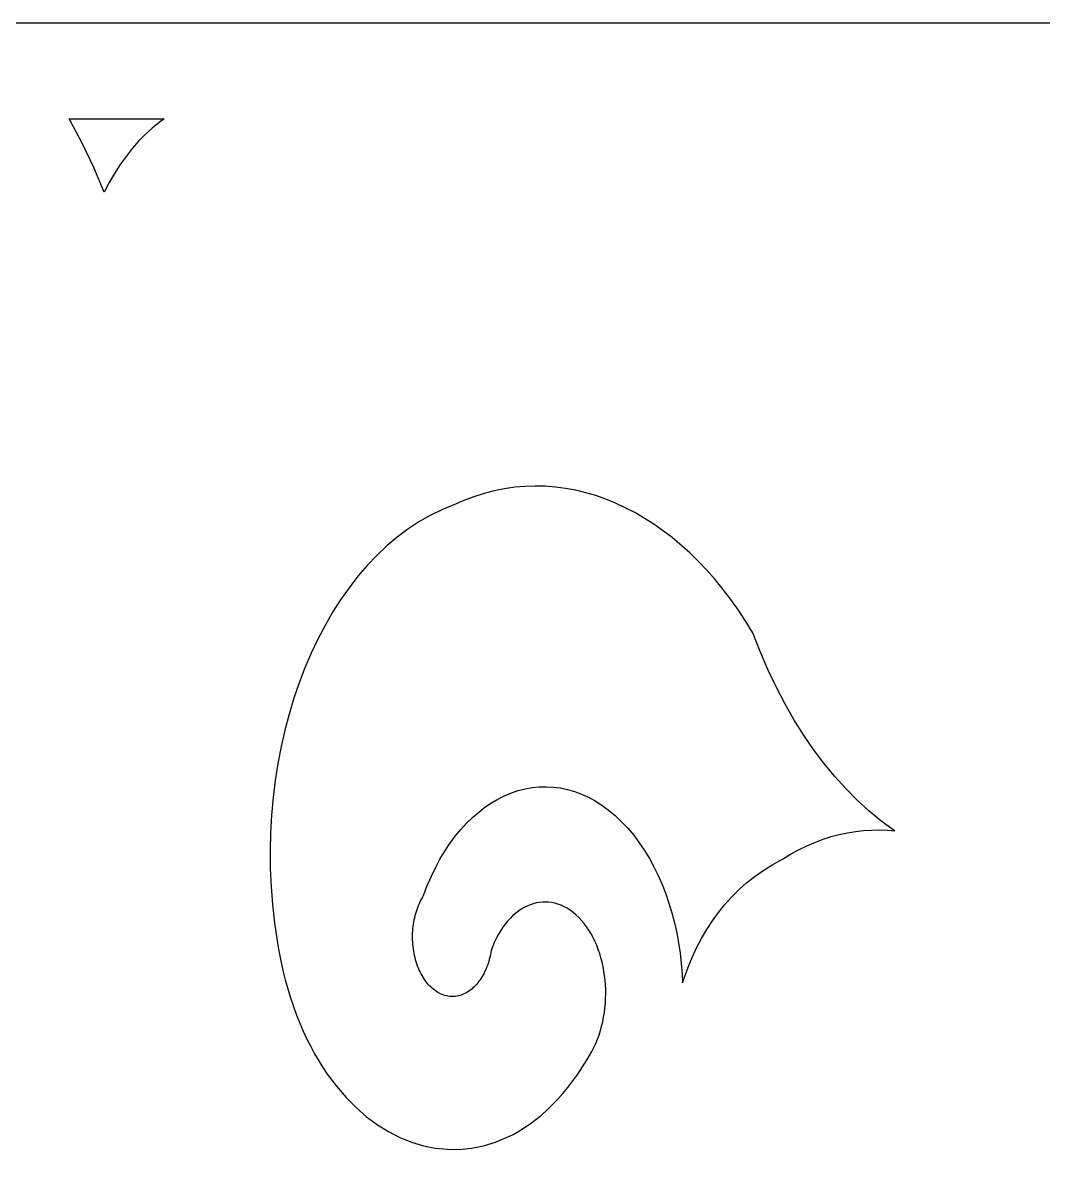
# Model space of a CAD drawing. Header units: centimetres. Extents: x 19.85 to 27, y 2.62 to 9.
# Drawn here: x 21.679 to 22.521, y 8.047 to 9.001 of the extents above; entities that cross this region are included whole.
import ezdxf

# ---------------------------------------------------------------- set-up
doc = ezdxf.new("R2010")
doc.units = ezdxf.units.CM
doc.header["$MEASUREMENT"] = 0
doc.layers.add('layer 1', color=7, linetype='Continuous')

msp = doc.modelspace()

# ---------------------------------------------------------------- linework, layer by layer
at = {"layer": 'layer 1', "color": 250, "lineweight": 30}
for points, knots in [([(26.99842, 2.62034), (26.99842, 2.62034), (19.84833, 2.62034), (19.84833, 2.62034), (19.84833, 2.62034), (19.84833, 2.62034), (19.84833, 9.00077), (19.84833, 9.00077), (19.84833, 9.00077), (19.84833, 9.00077), (26.99978, 9.00077), (26.99978, 9.00077), (26.99978, 9.00077), (26.99978, 9.00077), (26.99978, 2.62034), (26.99978, 2.62034), (26.99978, 2.62034), (26.99978, 2.62034), (26.99842, 2.62034), (26.99842, 2.62034)], [0, 0, 0, 0, 0.166667, 0.166667, 0.166667, 0.166667, 0.333333, 0.333333, 0.333333, 0.333333, 0.5, 0.5, 0.5, 0.5, 0.666667, 0.666667, 0.666667, 0.666667, 1, 1, 1, 1]), ([(21.79565, 8.92175), (21.79565, 8.92175), (21.71694, 8.92175), (21.71694, 8.92175), (21.71694, 8.92175), (21.71694, 8.92175), (21.71806, 8.91987), (21.71806, 8.91987), (21.71806, 8.91987), (21.71806, 8.91987), (21.72805, 8.90112), (21.72805, 8.90112), (21.72805, 8.90112), (21.72805, 8.90112), (21.73735, 8.88151), (21.73735, 8.88151), (21.73735, 8.88151), (21.73735, 8.88151), (21.7459, 8.86111), (21.7459, 8.86111), (21.7459, 8.86111), (21.7459, 8.86111), (21.75008, 8.86907), (21.75008, 8.86907), (21.75008, 8.86907), (21.75008, 8.86907), (21.7545, 8.87666), (21.7545, 8.87666), (21.7545, 8.87666), (21.7545, 8.87666), (21.75917, 8.88388), (21.75917, 8.88388), (21.75917, 8.88388), (21.75917, 8.88388), (21.76405, 8.89071), (21.76405, 8.89071), (21.76405, 8.89071), (21.76405, 8.89071), (21.76915, 8.89714), (21.76915, 8.89714), (21.76915, 8.89714), (21.76915, 8.89714), (21.77445, 8.90317), (21.77445, 8.90317), (21.77445, 8.90317), (21.77445, 8.90317), (21.77994, 8.90878), (21.77994, 8.90878), (21.77994, 8.90878), (21.77994, 8.90878), (21.78561, 8.91397), (21.78561, 8.91397), (21.78561, 8.91397), (21.78561, 8.91397), (21.79144, 8.91873), (21.79144, 8.91873), (21.79144, 8.91873), (21.79144, 8.91873), (21.79565, 8.92175), (21.79565, 8.92175)], [0, 0, 0, 0, 0.0625, 0.0625, 0.0625, 0.0625, 0.125, 0.125, 0.125, 0.125, 0.1875, 0.1875, 0.1875, 0.1875, 0.25, 0.25, 0.25, 0.25, 0.3125, 0.3125, 0.3125, 0.3125, 0.375, 0.375, 0.375, 0.375, 0.4375, 0.4375, 0.4375, 0.4375, 0.5, 0.5, 0.5, 0.5, 0.5625, 0.5625, 0.5625, 0.5625, 0.625, 0.625, 0.625, 0.625, 0.6875, 0.6875, 0.6875, 0.6875, 0.75, 0.75, 0.75, 0.75, 0.8125, 0.8125, 0.8125, 0.8125, 0.875, 0.875, 0.875, 0.875, 1, 1, 1, 1]), ([(22.22355, 8.2082), (22.22355, 8.2082), (22.22322, 8.21539), (22.22322, 8.21539), (22.22322, 8.21539), (22.22322, 8.21539), (22.22254, 8.22402), (22.22254, 8.22402), (22.22254, 8.22402), (22.22254, 8.22402), (22.22156, 8.23259), (22.22156, 8.23259), (22.22156, 8.23259), (22.22156, 8.23259), (22.22029, 8.24108), (22.22029, 8.24108), (22.22029, 8.24108), (22.22029, 8.24108), (22.21874, 8.24946), (22.21874, 8.24946), (22.21874, 8.24946), (22.21874, 8.24946), (22.2169, 8.25773), (22.2169, 8.25773), (22.2169, 8.25773), (22.2169, 8.25773), (22.21479, 8.26586), (22.21479, 8.26586), (22.21479, 8.26586), (22.21479, 8.26586), (22.21239, 8.27384), (22.21239, 8.27384), (22.21239, 8.27384), (22.21239, 8.27384), (22.20971, 8.28165), (22.20971, 8.28165), (22.20971, 8.28165), (22.20971, 8.28165), (22.20675, 8.28927), (22.20675, 8.28927), (22.20675, 8.28927), (22.20675, 8.28927), (22.20351, 8.29668), (22.20351, 8.29668), (22.20351, 8.29668), (22.20351, 8.29668), (22.2, 8.30387), (22.2, 8.30387), (22.2, 8.30387), (22.2, 8.30387), (22.19623, 8.3108), (22.19623, 8.3108), (22.19623, 8.3108), (22.19623, 8.3108), (22.19217, 8.31748), (22.19217, 8.31748), (22.19217, 8.31748), (22.19217, 8.31748), (22.18785, 8.32389), (22.18785, 8.32389), (22.18785, 8.32389), (22.18785, 8.32389), (22.18326, 8.32999), (22.18326, 8.32999), (22.18326, 8.32999), (22.18326, 8.32999), (22.17841, 8.33577), (22.17841, 8.33577), (22.17841, 8.33577), (22.17841, 8.33577), (22.17329, 8.34121), (22.17329, 8.34121), (22.17329, 8.34121), (22.17329, 8.34121), (22.16798, 8.34624), (22.16798, 8.34624), (22.16798, 8.34624), (22.16798, 8.34624), (22.16257, 8.35077), (22.16257, 8.35077), (22.16257, 8.35077), (22.16257, 8.35077), (22.15706, 8.35482), (22.15706, 8.35482), (22.15706, 8.35482), (22.15706, 8.35482), (22.15147, 8.35839), (22.15147, 8.35839), (22.15147, 8.35839), (22.15147, 8.35839), (22.14581, 8.36147), (22.14581, 8.36147), (22.14581, 8.36147), (22.14581, 8.36147), (22.14009, 8.36408), (22.14009, 8.36408), (22.14009, 8.36408), (22.14009, 8.36408), (22.13432, 8.36621), (22.13432, 8.36621), (22.13432, 8.36621), (22.13432, 8.36621), (22.12852, 8.36788), (22.12852, 8.36788), (22.12852, 8.36788), (22.12852, 8.36788), (22.12269, 8.36908), (22.12269, 8.36908), (22.12269, 8.36908), (22.12269, 8.36908), (22.11686, 8.36984), (22.11686, 8.36984), (22.11686, 8.36984), (22.11686, 8.36984), (22.11102, 8.37014), (22.11102, 8.37014), (22.11102, 8.37014), (22.11102, 8.37014), (22.10519, 8.36999), (22.10519, 8.36999), (22.10519, 8.36999), (22.10519, 8.36999), (22.09939, 8.36939), (22.09939, 8.36939), (22.09939, 8.36939), (22.09939, 8.36939), (22.09362, 8.36836), (22.09362, 8.36836), (22.09362, 8.36836), (22.09362, 8.36836), (22.0879, 8.36689), (22.0879, 8.36689), (22.0879, 8.36689), (22.0879, 8.36689), (22.08225, 8.365), (22.08225, 8.365), (22.08225, 8.365), (22.08225, 8.365), (22.07666, 8.36267), (22.07666, 8.36267), (22.07666, 8.36267), (22.07666, 8.36267), (22.07115, 8.35992), (22.07115, 8.35992), (22.07115, 8.35992), (22.07115, 8.35992), (22.06575, 8.35675), (22.06575, 8.35675), (22.06575, 8.35675), (22.06575, 8.35675), (22.06044, 8.35318), (22.06044, 8.35318), (22.06044, 8.35318), (22.06044, 8.35318), (22.05526, 8.34919), (22.05526, 8.34919), (22.05526, 8.34919), (22.05526, 8.34919), (22.05021, 8.3448), (22.05021, 8.3448), (22.05021, 8.3448), (22.05021, 8.3448), (22.04529, 8.34001), (22.04529, 8.34001), (22.04529, 8.34001), (22.04529, 8.34001), (22.04054, 8.33483), (22.04054, 8.33483), (22.04054, 8.33483), (22.04054, 8.33483), (22.03594, 8.32926), (22.03594, 8.32926), (22.03594, 8.32926), (22.03594, 8.32926), (22.03153, 8.32329), (22.03153, 8.32329), (22.03153, 8.32329), (22.03153, 8.32329), (22.02731, 8.31695), (22.02731, 8.31695), (22.02731, 8.31695), (22.02731, 8.31695), (22.02329, 8.31023), (22.02329, 8.31023), (22.02329, 8.31023), (22.02329, 8.31023), (22.01948, 8.30314), (22.01948, 8.30314), (22.01948, 8.30314), (22.01948, 8.30314), (22.01589, 8.29568), (22.01589, 8.29568), (22.01589, 8.29568), (22.01589, 8.29568), (22.01255, 8.28786), (22.01255, 8.28786), (22.01255, 8.28786), (22.01255, 8.28786), (22.00946, 8.27967), (22.00946, 8.27967), (22.00946, 8.27967), (22.00946, 8.27967), (22.00859, 8.27823), (22.00859, 8.27823), (22.00859, 8.27823), (22.00859, 8.27823), (22.00778, 8.27675), (22.00778, 8.27675), (22.00778, 8.27675), (22.00778, 8.27675), (22.00701, 8.27523), (22.00701, 8.27523), (22.00701, 8.27523), (22.00701, 8.27523), (22.00627, 8.27368), (22.00627, 8.27368), (22.00627, 8.27368), (22.00627, 8.27368), (22.00558, 8.27209), (22.00558, 8.27209), (22.00558, 8.27209), (22.00558, 8.27209), (22.00494, 8.27047), (22.00494, 8.27047), (22.00494, 8.27047), (22.00494, 8.27047), (22.00434, 8.26881), (22.00434, 8.26881), (22.00434, 8.26881), (22.00434, 8.26881), (22.00378, 8.26713), (22.00378, 8.26713), (22.00378, 8.26713), (22.00378, 8.26713), (22.00328, 8.26543), (22.00328, 8.26543), (22.00328, 8.26543), (22.00328, 8.26543), (22.00281, 8.2637), (22.00281, 8.2637), (22.00281, 8.2637), (22.00281, 8.2637), (22.00239, 8.26195), (22.00239, 8.26195), (22.00239, 8.26195), (22.00239, 8.26195), (22.00202, 8.26018), (22.00202, 8.26018), (22.00202, 8.26018), (22.00202, 8.26018), (22.00169, 8.25839), (22.00169, 8.25839), (22.00169, 8.25839), (22.00169, 8.25839), (22.0014, 8.25658), (22.0014, 8.25658), (22.0014, 8.25658), (22.0014, 8.25658), (22.00116, 8.25476), (22.00116, 8.25476), (22.00116, 8.25476), (22.00116, 8.25476), (22.00097, 8.25294), (22.00097, 8.25294), (22.00097, 8.25294), (22.00097, 8.25294), (22.00082, 8.25109), (22.00082, 8.25109), (22.00082, 8.25109), (22.00082, 8.25109), (22.00071, 8.24924), (22.00071, 8.24924), (22.00071, 8.24924), (22.00071, 8.24924), (22.00066, 8.2474), (22.00066, 8.2474), (22.00066, 8.2474), (22.00066, 8.2474), (22.00064, 8.24554), (22.00064, 8.24554), (22.00064, 8.24554), (22.00064, 8.24554), (22.00068, 8.24368), (22.00068, 8.24368), (22.00068, 8.24368), (22.00068, 8.24368), (22.00077, 8.24182), (22.00077, 8.24182), (22.00077, 8.24182), (22.00077, 8.24182), (22.0009, 8.23997), (22.0009, 8.23997), (22.0009, 8.23997), (22.0009, 8.23997), (22.00108, 8.23812), (22.00108, 8.23812), (22.00108, 8.23812), (22.00108, 8.23812), (22.0013, 8.23628), (22.0013, 8.23628), (22.0013, 8.23628), (22.0013, 8.23628), (22.00158, 8.23444), (22.00158, 8.23444), (22.00158, 8.23444), (22.00158, 8.23444), (22.0019, 8.23262), (22.0019, 8.23262), (22.0019, 8.23262), (22.0019, 8.23262), (22.00227, 8.23081), (22.00227, 8.23081), (22.00227, 8.23081), (22.00227, 8.23081), (22.00269, 8.22901), (22.00269, 8.22901), (22.00269, 8.22901), (22.00269, 8.22901), (22.00315, 8.22723), (22.00315, 8.22723), (22.00315, 8.22723), (22.00315, 8.22723), (22.00367, 8.22547), (22.00367, 8.22547), (22.00367, 8.22547), (22.00367, 8.22547), (22.00424, 8.22373), (22.00424, 8.22373), (22.00424, 8.22373), (22.00424, 8.22373), (22.00484, 8.22202), (22.00484, 8.22202), (22.00484, 8.22202), (22.00484, 8.22202), (22.00549, 8.22036), (22.00549, 8.22036), (22.00549, 8.22036), (22.00549, 8.22036), (22.00618, 8.21876), (22.00618, 8.21876), (22.00618, 8.21876), (22.00618, 8.21876), (22.00691, 8.21719), (22.00691, 8.21719), (22.00691, 8.21719), (22.00691, 8.21719), (22.00767, 8.21568), (22.00767, 8.21568), (22.00767, 8.21568), (22.00767, 8.21568), (22.00845, 8.21422), (22.00845, 8.21422), (22.00845, 8.21422), (22.00845, 8.21422), (22.00929, 8.21281), (22.00929, 8.21281), (22.00929, 8.21281), (22.00929, 8.21281), (22.01015, 8.21146), (22.01015, 8.21146), (22.01015, 8.21146), (22.01015, 8.21146), (22.01104, 8.21015), (22.01104, 8.21015), (22.01104, 8.21015), (22.01104, 8.21015), (22.01197, 8.20891), (22.01197, 8.20891), (22.01197, 8.20891), (22.01197, 8.20891), (22.01292, 8.20771), (22.01292, 8.20771), (22.01292, 8.20771), (22.01292, 8.20771), (22.0139, 8.20657), (22.0139, 8.20657), (22.0139, 8.20657), (22.0139, 8.20657), (22.01491, 8.20549), (22.01491, 8.20549), (22.01491, 8.20549), (22.01491, 8.20549), (22.01595, 8.20447), (22.01595, 8.20447), (22.01595, 8.20447), (22.01595, 8.20447), (22.017, 8.20352), (22.017, 8.20352), (22.017, 8.20352), (22.017, 8.20352), (22.01808, 8.20261), (22.01808, 8.20261), (22.01808, 8.20261), (22.01808, 8.20261), (22.01919, 8.20177), (22.01919, 8.20177), (22.01919, 8.20177), (22.01919, 8.20177), (22.02031, 8.201), (22.02031, 8.201), (22.02031, 8.201), (22.02031, 8.201), (22.02145, 8.20028), (22.02145, 8.20028), (22.02145, 8.20028), (22.02145, 8.20028), (22.0226, 8.19963), (22.0226, 8.19963), (22.0226, 8.19963), (22.0226, 8.19963), (22.02379, 8.19905), (22.02379, 8.19905), (22.02379, 8.19905), (22.02379, 8.19905), (22.02498, 8.19852), (22.02498, 8.19852), (22.02498, 8.19852), (22.02498, 8.19852), (22.02618, 8.19808), (22.02618, 8.19808), (22.02618, 8.19808), (22.02618, 8.19808), (22.02741, 8.19769), (22.02741, 8.19769), (22.02741, 8.19769), (22.02741, 8.19769), (22.02864, 8.19738), (22.02864, 8.19738), (22.02864, 8.19738), (22.02864, 8.19738), (22.02989, 8.19713), (22.02989, 8.19713), (22.02989, 8.19713), (22.02989, 8.19713), (22.03114, 8.19696), (22.03114, 8.19696), (22.03114, 8.19696), (22.03114, 8.19696), (22.03241, 8.19686), (22.03241, 8.19686), (22.03241, 8.19686), (22.03241, 8.19686), (22.03367, 8.19684), (22.03367, 8.19684), (22.03367, 8.19684), (22.03367, 8.19684), (22.03495, 8.19688), (22.03495, 8.19688), (22.03495, 8.19688), (22.03495, 8.19688), (22.03623, 8.197), (22.03623, 8.197), (22.03623, 8.197), (22.03623, 8.197), (22.03751, 8.1972), (22.03751, 8.1972), (22.03751, 8.1972), (22.03751, 8.1972), (22.03879, 8.19747), (22.03879, 8.19747), (22.03879, 8.19747), (22.03879, 8.19747), (22.04005, 8.19781), (22.04005, 8.19781), (22.04005, 8.19781), (22.04005, 8.19781), (22.04129, 8.19823), (22.04129, 8.19823), (22.04129, 8.19823), (22.04129, 8.19823), (22.04252, 8.19872), (22.04252, 8.19872), (22.04252, 8.19872), (22.04252, 8.19872), (22.04373, 8.19926), (22.04373, 8.19926), (22.04373, 8.19926), (22.04373, 8.19926), (22.04492, 8.19989), (22.04492, 8.19989), (22.04492, 8.19989), (22.04492, 8.19989), (22.04608, 8.20057), (22.04608, 8.20057), (22.04608, 8.20057), (22.04608, 8.20057), (22.04723, 8.20132), (22.04723, 8.20132), (22.04723, 8.20132), (22.04723, 8.20132), (22.04835, 8.20213), (22.04835, 8.20213), (22.04835, 8.20213), (22.04835, 8.20213), (22.04946, 8.20301), (22.04946, 8.20301), (22.04946, 8.20301), (22.04946, 8.20301), (22.05053, 8.20394), (22.05053, 8.20394), (22.05053, 8.20394), (22.05053, 8.20394), (22.05158, 8.20493), (22.05158, 8.20493), (22.05158, 8.20493), (22.05158, 8.20493), (22.05261, 8.20598), (22.05261, 8.20598), (22.05261, 8.20598), (22.05261, 8.20598), (22.0536, 8.20708), (22.0536, 8.20708), (22.0536, 8.20708), (22.0536, 8.20708), (22.05456, 8.20824), (22.05456, 8.20824), (22.05456, 8.20824), (22.05456, 8.20824), (22.0555, 8.20945), (22.0555, 8.20945), (22.0555, 8.20945), (22.0555, 8.20945), (22.05639, 8.21072), (22.05639, 8.21072), (22.05639, 8.21072), (22.05639, 8.21072), (22.05728, 8.21204), (22.05728, 8.21204), (22.05728, 8.21204), (22.05728, 8.21204), (22.05811, 8.2134), (22.05811, 8.2134), (22.05811, 8.2134), (22.05811, 8.2134), (22.05892, 8.21481), (22.05892, 8.21481), (22.05892, 8.21481), (22.05892, 8.21481), (22.05969, 8.21626), (22.05969, 8.21626), (22.05969, 8.21626), (22.05969, 8.21626), (22.06042, 8.21776), (22.06042, 8.21776), (22.06042, 8.21776), (22.06042, 8.21776), (22.06112, 8.21931), (22.06112, 8.21931), (22.06112, 8.21931), (22.06112, 8.21931), (22.06177, 8.22089), (22.06177, 8.22089), (22.06177, 8.22089), (22.06177, 8.22089), (22.0624, 8.22253), (22.0624, 8.22253), (22.0624, 8.22253), (22.0624, 8.22253), (22.06298, 8.22419), (22.06298, 8.22419), (22.06298, 8.22419), (22.06298, 8.22419), (22.06351, 8.2259), (22.06351, 8.2259), (22.06351, 8.2259), (22.06351, 8.2259), (22.06401, 8.22764), (22.06401, 8.22764), (22.06401, 8.22764), (22.06401, 8.22764), (22.06446, 8.22941), (22.06446, 8.22941), (22.06446, 8.22941), (22.06446, 8.22941), (22.06487, 8.23123), (22.06487, 8.23123), (22.06487, 8.23123), (22.06487, 8.23123), (22.06523, 8.23307), (22.06523, 8.23307), (22.06523, 8.23307), (22.06523, 8.23307), (22.06555, 8.23494), (22.06555, 8.23494), (22.06555, 8.23494), (22.06555, 8.23494), (22.06691, 8.23856), (22.06691, 8.23856), (22.06691, 8.23856), (22.06691, 8.23856), (22.06839, 8.24202), (22.06839, 8.24202), (22.06839, 8.24202), (22.06839, 8.24202), (22.06998, 8.2453), (22.06998, 8.2453), (22.06998, 8.2453), (22.06998, 8.2453), (22.07166, 8.24844), (22.07166, 8.24844), (22.07166, 8.24844), (22.07166, 8.24844), (22.07344, 8.25141), (22.07344, 8.25141), (22.07344, 8.25141), (22.07344, 8.25141), (22.0753, 8.25421), (22.0753, 8.25421), (22.0753, 8.25421), (22.0753, 8.25421), (22.07725, 8.25684), (22.07725, 8.25684), (22.07725, 8.25684), (22.07725, 8.25684), (22.07928, 8.25931), (22.07928, 8.25931), (22.07928, 8.25931), (22.07928, 8.25931), (22.08138, 8.26159), (22.08138, 8.26159), (22.08138, 8.26159), (22.08138, 8.26159), (22.08355, 8.26371), (22.08355, 8.26371), (22.08355, 8.26371), (22.08355, 8.26371), (22.08578, 8.26565), (22.08578, 8.26565), (22.08578, 8.26565), (22.08578, 8.26565), (22.08807, 8.2674), (22.08807, 8.2674), (22.08807, 8.2674), (22.08807, 8.2674), (22.09041, 8.26898), (22.09041, 8.26898), (22.09041, 8.26898), (22.09041, 8.26898), (22.09279, 8.27038), (22.09279, 8.27038), (22.09279, 8.27038), (22.09279, 8.27038), (22.09523, 8.27159), (22.09523, 8.27159), (22.09523, 8.27159), (22.09523, 8.27159), (22.0977, 8.27262), (22.0977, 8.27262), (22.0977, 8.27262), (22.0977, 8.27262), (22.10019, 8.27346), (22.10019, 8.27346), (22.10019, 8.27346), (22.10019, 8.27346), (22.10272, 8.27411), (22.10272, 8.27411), (22.10272, 8.27411), (22.10272, 8.27411), (22.10527, 8.27457), (22.10527, 8.27457), (22.10527, 8.27457), (22.10527, 8.27457), (22.10783, 8.27483), (22.10783, 8.27483), (22.10783, 8.27483), (22.10783, 8.27483), (22.1104, 8.27489), (22.1104, 8.27489), (22.1104, 8.27489), (22.1104, 8.27489), (22.11298, 8.27476), (22.11298, 8.27476), (22.11298, 8.27476), (22.11298, 8.27476), (22.11556, 8.27443), (22.11556, 8.27443), (22.11556, 8.27443), (22.11556, 8.27443), (22.11813, 8.2739), (22.11813, 8.2739), (22.11813, 8.2739), (22.11813, 8.2739), (22.1207, 8.27315), (22.1207, 8.27315), (22.1207, 8.27315), (22.1207, 8.27315), (22.12324, 8.27222), (22.12324, 8.27222), (22.12324, 8.27222), (22.12324, 8.27222), (22.12577, 8.27106), (22.12577, 8.27106), (22.12577, 8.27106), (22.12577, 8.27106), (22.12827, 8.2697), (22.12827, 8.2697), (22.12827, 8.2697), (22.12827, 8.2697), (22.13074, 8.26813), (22.13074, 8.26813), (22.13074, 8.26813), (22.13074, 8.26813), (22.13317, 8.26634), (22.13317, 8.26634), (22.13317, 8.26634), (22.13317, 8.26634), (22.13556, 8.26434), (22.13556, 8.26434), (22.13556, 8.26434), (22.13556, 8.26434), (22.1379, 8.26212), (22.1379, 8.26212), (22.1379, 8.26212), (22.1379, 8.26212), (22.14017, 8.25971), (22.14017, 8.25971), (22.14017, 8.25971), (22.14017, 8.25971), (22.1423, 8.25716), (22.1423, 8.25716), (22.1423, 8.25716), (22.1423, 8.25716), (22.14433, 8.25447), (22.14433, 8.25447), (22.14433, 8.25447), (22.14433, 8.25447), (22.14624, 8.25164), (22.14624, 8.25164), (22.14624, 8.25164), (22.14624, 8.25164), (22.14802, 8.24869), (22.14802, 8.24869), (22.14802, 8.24869), (22.14802, 8.24869), (22.1497, 8.24563), (22.1497, 8.24563), (22.1497, 8.24563), (22.1497, 8.24563), (22.15125, 8.24245), (22.15125, 8.24245), (22.15125, 8.24245), (22.15125, 8.24245), (22.15268, 8.23918), (22.15268, 8.23918), (22.15268, 8.23918), (22.15268, 8.23918), (22.15399, 8.23582), (22.15399, 8.23582), (22.15399, 8.23582), (22.15399, 8.23582), (22.15517, 8.23237), (22.15517, 8.23237), (22.15517, 8.23237), (22.15517, 8.23237), (22.15623, 8.22884), (22.15623, 8.22884), (22.15623, 8.22884), (22.15623, 8.22884), (22.15717, 8.22525), (22.15717, 8.22525), (22.15717, 8.22525), (22.15717, 8.22525), (22.15797, 8.2216), (22.15797, 8.2216), (22.15797, 8.2216), (22.15797, 8.2216), (22.15866, 8.21789), (22.15866, 8.21789), (22.15866, 8.21789), (22.15866, 8.21789), (22.15921, 8.21414), (22.15921, 8.21414), (22.15921, 8.21414), (22.15921, 8.21414), (22.15965, 8.21037), (22.15965, 8.21037), (22.15965, 8.21037), (22.15965, 8.21037), (22.15995, 8.20655), (22.15995, 8.20655), (22.15995, 8.20655), (22.15995, 8.20655), (22.16012, 8.20272), (22.16012, 8.20272), (22.16012, 8.20272), (22.16012, 8.20272), (22.16017, 8.19888), (22.16017, 8.19888), (22.16017, 8.19888), (22.16017, 8.19888), (22.16009, 8.19504), (22.16009, 8.19504), (22.16009, 8.19504), (22.16009, 8.19504), (22.15987, 8.19119), (22.15987, 8.19119), (22.15987, 8.19119), (22.15987, 8.19119), (22.15952, 8.18737), (22.15952, 8.18737), (22.15952, 8.18737), (22.15952, 8.18737), (22.15903, 8.18355), (22.15903, 8.18355), (22.15903, 8.18355), (22.15903, 8.18355), (22.15841, 8.17977), (22.15841, 8.17977), (22.15841, 8.17977), (22.15841, 8.17977), (22.15767, 8.17602), (22.15767, 8.17602), (22.15767, 8.17602), (22.15767, 8.17602), (22.15678, 8.17232), (22.15678, 8.17232), (22.15678, 8.17232), (22.15678, 8.17232), (22.15576, 8.16867), (22.15576, 8.16867), (22.15576, 8.16867), (22.15576, 8.16867), (22.15461, 8.16508), (22.15461, 8.16508), (22.15461, 8.16508), (22.15461, 8.16508), (22.15331, 8.16156), (22.15331, 8.16156), (22.15331, 8.16156), (22.15331, 8.16156), (22.15188, 8.15812), (22.15188, 8.15812), (22.15188, 8.15812), (22.15188, 8.15812), (22.15031, 8.15476), (22.15031, 8.15476), (22.15031, 8.15476), (22.15031, 8.15476), (22.14859, 8.15149), (22.14859, 8.15149), (22.14859, 8.15149), (22.14859, 8.15149), (22.14486, 8.14498), (22.14486, 8.14498), (22.14486, 8.14498), (22.14486, 8.14498), (22.14101, 8.13875), (22.14101, 8.13875), (22.14101, 8.13875), (22.14101, 8.13875), (22.13708, 8.13281), (22.13708, 8.13281), (22.13708, 8.13281), (22.13708, 8.13281), (22.13304, 8.12715), (22.13304, 8.12715), (22.13304, 8.12715), (22.13304, 8.12715), (22.12892, 8.12176), (22.12892, 8.12176), (22.12892, 8.12176), (22.12892, 8.12176), (22.12471, 8.11666), (22.12471, 8.11666), (22.12471, 8.11666), (22.12471, 8.11666), (22.12041, 8.11184), (22.12041, 8.11184), (22.12041, 8.11184), (22.12041, 8.11184), (22.11603, 8.10729), (22.11603, 8.10729), (22.11603, 8.10729), (22.11603, 8.10729), (22.1116, 8.10301), (22.1116, 8.10301), (22.1116, 8.10301), (22.1116, 8.10301), (22.10708, 8.09901), (22.10708, 8.09901), (22.10708, 8.09901), (22.10708, 8.09901), (22.10251, 8.09527), (22.10251, 8.09527), (22.10251, 8.09527), (22.10251, 8.09527), (22.09786, 8.09182), (22.09786, 8.09182), (22.09786, 8.09182), (22.09786, 8.09182), (22.09319, 8.08862), (22.09319, 8.08862), (22.09319, 8.08862), (22.09319, 8.08862), (22.08844, 8.08569), (22.08844, 8.08569), (22.08844, 8.08569), (22.08844, 8.08569), (22.08366, 8.08302), (22.08366, 8.08302), (22.08366, 8.08302), (22.08366, 8.08302), (22.07884, 8.08062), (22.07884, 8.08062), (22.07884, 8.08062), (22.07884, 8.08062), (22.06908, 8.0766), (22.06908, 8.0766), (22.06908, 8.0766), (22.06908, 8.0766), (22.05922, 8.07361), (22.05922, 8.07361), (22.05922, 8.07361), (22.05922, 8.07361), (22.04929, 8.07163), (22.04929, 8.07163), (22.04929, 8.07163), (22.04929, 8.07163), (22.03932, 8.07066), (22.03932, 8.07066), (22.03932, 8.07066), (22.03932, 8.07066), (22.02936, 8.07069), (22.02936, 8.07069), (22.02936, 8.07069), (22.02936, 8.07069), (22.01942, 8.0717), (22.01942, 8.0717), (22.01942, 8.0717), (22.01942, 8.0717), (22.00957, 8.07367), (22.00957, 8.07367), (22.00957, 8.07367), (22.00957, 8.07367), (21.99983, 8.0766), (21.99983, 8.0766), (21.99983, 8.0766), (21.99983, 8.0766), (21.99024, 8.08047), (21.99024, 8.08047), (21.99024, 8.08047), (21.99024, 8.08047), (21.98082, 8.08527), (21.98082, 8.08527), (21.98082, 8.08527), (21.98082, 8.08527), (21.97163, 8.09097), (21.97163, 8.09097), (21.97163, 8.09097), (21.97163, 8.09097), (21.9627, 8.0976), (21.9627, 8.0976), (21.9627, 8.0976), (21.9627, 8.0976), (21.95406, 8.10511), (21.95406, 8.10511), (21.95406, 8.10511), (21.95406, 8.10511), (21.94575, 8.11349), (21.94575, 8.11349), (21.94575, 8.11349), (21.94575, 8.11349), (21.93781, 8.12275), (21.93781, 8.12275), (21.93781, 8.12275), (21.93781, 8.12275), (21.93025, 8.13285), (21.93025, 8.13285), (21.93025, 8.13285), (21.93025, 8.13285), (21.92665, 8.13822), (21.92665, 8.13822), (21.92665, 8.13822), (21.92665, 8.13822), (21.92316, 8.14379), (21.92316, 8.14379), (21.92316, 8.14379), (21.92316, 8.14379), (21.91978, 8.14958), (21.91978, 8.14958), (21.91978, 8.14958), (21.91978, 8.14958), (21.91653, 8.15557), (21.91653, 8.15557), (21.91653, 8.15557), (21.91653, 8.15557), (21.91341, 8.16175), (21.91341, 8.16175), (21.91341, 8.16175), (21.91341, 8.16175), (21.91041, 8.16814), (21.91041, 8.16814), (21.91041, 8.16814), (21.91041, 8.16814), (21.90757, 8.17474), (21.90757, 8.17474), (21.90757, 8.17474), (21.90757, 8.17474), (21.90486, 8.18153), (21.90486, 8.18153), (21.90486, 8.18153), (21.90486, 8.18153), (21.90228, 8.18852), (21.90228, 8.18852), (21.90228, 8.18852), (21.90228, 8.18852), (21.89987, 8.1957), (21.89987, 8.1957), (21.89987, 8.1957), (21.89987, 8.1957), (21.89761, 8.20308), (21.89761, 8.20308), (21.89761, 8.20308), (21.89761, 8.20308), (21.89551, 8.21065), (21.89551, 8.21065), (21.89551, 8.21065), (21.89551, 8.21065), (21.89358, 8.21841), (21.89358, 8.21841), (21.89358, 8.21841), (21.89358, 8.21841), (21.89181, 8.22636), (21.89181, 8.22636), (21.89181, 8.22636), (21.89181, 8.22636), (21.89022, 8.23449), (21.89022, 8.23449), (21.89022, 8.23449), (21.89022, 8.23449), (21.88881, 8.24281), (21.88881, 8.24281), (21.88881, 8.24281), (21.88881, 8.24281), (21.8866, 8.25781), (21.8866, 8.25781), (21.8866, 8.25781), (21.8866, 8.25781), (21.88492, 8.27279), (21.88492, 8.27279), (21.88492, 8.27279), (21.88492, 8.27279), (21.88375, 8.28773), (21.88375, 8.28773), (21.88375, 8.28773), (21.88375, 8.28773), (21.88311, 8.30261), (21.88311, 8.30261), (21.88311, 8.30261), (21.88311, 8.30261), (21.88296, 8.31741), (21.88296, 8.31741), (21.88296, 8.31741), (21.88296, 8.31741), (21.88331, 8.33211), (21.88331, 8.33211), (21.88331, 8.33211), (21.88331, 8.33211), (21.88412, 8.34668), (21.88412, 8.34668), (21.88412, 8.34668), (21.88412, 8.34668), (21.88543, 8.3611), (21.88543, 8.3611), (21.88543, 8.3611), (21.88543, 8.3611), (21.8872, 8.37535), (21.8872, 8.37535), (21.8872, 8.37535), (21.8872, 8.37535), (21.88941, 8.3894), (21.88941, 8.3894), (21.88941, 8.3894), (21.88941, 8.3894), (21.89208, 8.40324), (21.89208, 8.40324), (21.89208, 8.40324), (21.89208, 8.40324), (21.89519, 8.41683), (21.89519, 8.41683), (21.89519, 8.41683), (21.89519, 8.41683), (21.89871, 8.43016), (21.89871, 8.43016), (21.89871, 8.43016), (21.89871, 8.43016), (21.90267, 8.4432), (21.90267, 8.4432), (21.90267, 8.4432), (21.90267, 8.4432), (21.90702, 8.45593), (21.90702, 8.45593), (21.90702, 8.45593), (21.90702, 8.45593), (21.91177, 8.46833), (21.91177, 8.46833), (21.91177, 8.46833), (21.91177, 8.46833), (21.91692, 8.48038), (21.91692, 8.48038), (21.91692, 8.48038), (21.91692, 8.48038), (21.92246, 8.49204), (21.92246, 8.49204), (21.92246, 8.49204), (21.92246, 8.49204), (21.92836, 8.5033), (21.92836, 8.5033), (21.92836, 8.5033), (21.92836, 8.5033), (21.93462, 8.51415), (21.93462, 8.51415), (21.93462, 8.51415), (21.93462, 8.51415), (21.94124, 8.52454), (21.94124, 8.52454), (21.94124, 8.52454), (21.94124, 8.52454), (21.94819, 8.53447), (21.94819, 8.53447), (21.94819, 8.53447), (21.94819, 8.53447), (21.95549, 8.5439), (21.95549, 8.5439), (21.95549, 8.5439), (21.95549, 8.5439), (21.96312, 8.55282), (21.96312, 8.55282), (21.96312, 8.55282), (21.96312, 8.55282), (21.97105, 8.5612), (21.97105, 8.5612), (21.97105, 8.5612), (21.97105, 8.5612), (21.9793, 8.56902), (21.9793, 8.56902), (21.9793, 8.56902), (21.9793, 8.56902), (21.98783, 8.57626), (21.98783, 8.57626), (21.98783, 8.57626), (21.98783, 8.57626), (21.99667, 8.58289), (21.99667, 8.58289), (21.99667, 8.58289), (21.99667, 8.58289), (22.00578, 8.58889), (22.00578, 8.58889), (22.00578, 8.58889), (22.00578, 8.58889), (22.01516, 8.59424), (22.01516, 8.59424), (22.01516, 8.59424), (22.01516, 8.59424), (22.02481, 8.59891), (22.02481, 8.59891), (22.02481, 8.59891), (22.02481, 8.59891), (22.0347, 8.60289), (22.0347, 8.60289), (22.0347, 8.60289), (22.0347, 8.60289), (22.04299, 8.60652), (22.04299, 8.60652), (22.04299, 8.60652), (22.04299, 8.60652), (22.05133, 8.60967), (22.05133, 8.60967), (22.05133, 8.60967), (22.05133, 8.60967), (22.0597, 8.61232), (22.0597, 8.61232), (22.0597, 8.61232), (22.0597, 8.61232), (22.06809, 8.61449), (22.06809, 8.61449), (22.06809, 8.61449), (22.06809, 8.61449), (22.07652, 8.61618), (22.07652, 8.61618), (22.07652, 8.61618), (22.07652, 8.61618), (22.08496, 8.61739), (22.08496, 8.61739), (22.08496, 8.61739), (22.08496, 8.61739), (22.09341, 8.61813), (22.09341, 8.61813), (22.09341, 8.61813), (22.09341, 8.61813), (22.10184, 8.6184), (22.10184, 8.6184), (22.10184, 8.6184), (22.10184, 8.6184), (22.11027, 8.61822), (22.11027, 8.61822), (22.11027, 8.61822), (22.11027, 8.61822), (22.11868, 8.61757), (22.11868, 8.61757), (22.11868, 8.61757), (22.11868, 8.61757), (22.12706, 8.61648), (22.12706, 8.61648), (22.12706, 8.61648), (22.12706, 8.61648), (22.1354, 8.61493), (22.1354, 8.61493), (22.1354, 8.61493), (22.1354, 8.61493), (22.1437, 8.61294), (22.1437, 8.61294), (22.1437, 8.61294), (22.1437, 8.61294), (22.15194, 8.61051), (22.15194, 8.61051), (22.15194, 8.61051), (22.15194, 8.61051), (22.16012, 8.60765), (22.16012, 8.60765), (22.16012, 8.60765), (22.16012, 8.60765), (22.16823, 8.60437), (22.16823, 8.60437), (22.16823, 8.60437), (22.16823, 8.60437), (22.18421, 8.59651), (22.18421, 8.59651), (22.18421, 8.59651), (22.18421, 8.59651), (22.19981, 8.587), (22.19981, 8.587), (22.19981, 8.587), (22.19981, 8.587), (22.21496, 8.57586), (22.21496, 8.57586), (22.21496, 8.57586), (22.21496, 8.57586), (22.2296, 8.56315), (22.2296, 8.56315), (22.2296, 8.56315), (22.2296, 8.56315), (22.23671, 8.5562), (22.23671, 8.5562), (22.23671, 8.5562), (22.23671, 8.5562), (22.24366, 8.54887), (22.24366, 8.54887), (22.24366, 8.54887), (22.24366, 8.54887), (22.25045, 8.54116), (22.25045, 8.54116), (22.25045, 8.54116), (22.25045, 8.54116), (22.25707, 8.53308), (22.25707, 8.53308), (22.25707, 8.53308), (22.25707, 8.53308), (22.2635, 8.52464), (22.2635, 8.52464), (22.2635, 8.52464), (22.2635, 8.52464), (22.26976, 8.51583), (22.26976, 8.51583), (22.26976, 8.51583), (22.26976, 8.51583), (22.27582, 8.50666), (22.27582, 8.50666), (22.27582, 8.50666), (22.27582, 8.50666), (22.28168, 8.49713), (22.28168, 8.49713), (22.28168, 8.49713), (22.28168, 8.49713), (22.28764, 8.48171), (22.28764, 8.48171), (22.28764, 8.48171), (22.28764, 8.48171), (22.29404, 8.46683), (22.29404, 8.46683), (22.29404, 8.46683), (22.29404, 8.46683), (22.30084, 8.45252), (22.30084, 8.45252), (22.30084, 8.45252), (22.30084, 8.45252), (22.30802, 8.43876), (22.30802, 8.43876), (22.30802, 8.43876), (22.30802, 8.43876), (22.31557, 8.42557), (22.31557, 8.42557), (22.31557, 8.42557), (22.31557, 8.42557), (22.32349, 8.41297), (22.32349, 8.41297), (22.32349, 8.41297), (22.32349, 8.41297), (22.33174, 8.40097), (22.33174, 8.40097), (22.33174, 8.40097), (22.33174, 8.40097), (22.3403, 8.38957), (22.3403, 8.38957), (22.3403, 8.38957), (22.3403, 8.38957), (22.34917, 8.37878), (22.34917, 8.37878), (22.34917, 8.37878), (22.34917, 8.37878), (22.35832, 8.36863), (22.35832, 8.36863), (22.35832, 8.36863), (22.35832, 8.36863), (22.36775, 8.3591), (22.36775, 8.3591), (22.36775, 8.3591), (22.36775, 8.3591), (22.37743, 8.35022), (22.37743, 8.35022), (22.37743, 8.35022), (22.37743, 8.35022), (22.38734, 8.342), (22.38734, 8.342), (22.38734, 8.342), (22.38734, 8.342), (22.39747, 8.33444), (22.39747, 8.33444), (22.39747, 8.33444), (22.39747, 8.33444), (22.39877, 8.33357), (22.39877, 8.33357), (22.39877, 8.33357), (22.39877, 8.33357), (22.39275, 8.33413), (22.39275, 8.33413), (22.39275, 8.33413), (22.39275, 8.33413), (22.38622, 8.3344), (22.38622, 8.3344), (22.38622, 8.3344), (22.38622, 8.3344), (22.37963, 8.33435), (22.37963, 8.33435), (22.37963, 8.33435), (22.37963, 8.33435), (22.37303, 8.33395), (22.37303, 8.33395), (22.37303, 8.33395), (22.37303, 8.33395), (22.36639, 8.33321), (22.36639, 8.33321), (22.36639, 8.33321), (22.36639, 8.33321), (22.35972, 8.33213), (22.35972, 8.33213), (22.35972, 8.33213), (22.35972, 8.33213), (22.35303, 8.33069), (22.35303, 8.33069), (22.35303, 8.33069), (22.35303, 8.33069), (22.34634, 8.32889), (22.34634, 8.32889), (22.34634, 8.32889), (22.34634, 8.32889), (22.33963, 8.32673), (22.33963, 8.32673), (22.33963, 8.32673), (22.33963, 8.32673), (22.33291, 8.32419), (22.33291, 8.32419), (22.33291, 8.32419), (22.33291, 8.32419), (22.32619, 8.32129), (22.32619, 8.32129), (22.32619, 8.32129), (22.32619, 8.32129), (22.31947, 8.31799), (22.31947, 8.31799), (22.31947, 8.31799), (22.31947, 8.31799), (22.31277, 8.31431), (22.31277, 8.31431), (22.31277, 8.31431), (22.31277, 8.31431), (22.30607, 8.31024), (22.30607, 8.31024), (22.30607, 8.31024), (22.30607, 8.31024), (22.29819, 8.30598), (22.29819, 8.30598), (22.29819, 8.30598), (22.29819, 8.30598), (22.29068, 8.30132), (22.29068, 8.30132), (22.29068, 8.30132), (22.29068, 8.30132), (22.28355, 8.29629), (22.28355, 8.29629), (22.28355, 8.29629), (22.28355, 8.29629), (22.27677, 8.29091), (22.27677, 8.29091), (22.27677, 8.29091), (22.27677, 8.29091), (22.27034, 8.2852), (22.27034, 8.2852), (22.27034, 8.2852), (22.27034, 8.2852), (22.26428, 8.27915), (22.26428, 8.27915), (22.26428, 8.27915), (22.26428, 8.27915), (22.25857, 8.27281), (22.25857, 8.27281), (22.25857, 8.27281), (22.25857, 8.27281), (22.25321, 8.26617), (22.25321, 8.26617), (22.25321, 8.26617), (22.25321, 8.26617), (22.24819, 8.25926), (22.24819, 8.25926), (22.24819, 8.25926), (22.24819, 8.25926), (22.24351, 8.2521), (22.24351, 8.2521), (22.24351, 8.2521), (22.24351, 8.2521), (22.23917, 8.24468), (22.23917, 8.24468), (22.23917, 8.24468), (22.23917, 8.24468), (22.23516, 8.23706), (22.23516, 8.23706), (22.23516, 8.23706), (22.23516, 8.23706), (22.23148, 8.22921), (22.23148, 8.22921), (22.23148, 8.22921), (22.23148, 8.22921), (22.22813, 8.22118), (22.22813, 8.22118), (22.22813, 8.22118), (22.22813, 8.22118), (22.22509, 8.21297), (22.22509, 8.21297), (22.22509, 8.21297), (22.22509, 8.21297), (22.22355, 8.2082), (22.22355, 8.2082)], [0, 0, 0, 0, 0.002747, 0.002747, 0.002747, 0.002747, 0.005495, 0.005495, 0.005495, 0.005495, 0.008242, 0.008242, 0.008242, 0.008242, 0.010989, 0.010989, 0.010989, 0.010989, 0.013736, 0.013736, 0.013736, 0.013736, 0.016484, 0.016484, 0.016484, 0.016484, 0.019231, 0.019231, 0.019231, 0.019231, 0.021978, 0.021978, 0.021978, 0.021978, 0.024725, 0.024725, 0.024725, 0.024725, 0.027473, 0.027473, 0.027473, 0.027473, 0.03022, 0.03022, 0.03022, 0.03022, 0.032967, 0.032967, 0.032967, 0.032967, 0.035714, 0.035714, 0.035714, 0.035714, 0.038462, 0.038462, 0.038462, 0.038462, 0.041209, 0.041209, 0.041209, 0.041209, 0.043956, 0.043956, 0.043956, 0.043956, 0.046703, 0.046703, 0.046703, 0.046703, 0.049451, 0.049451, 0.049451, 0.049451, 0.052198, 0.052198, 0.052198, 0.052198, 0.054945, 0.054945, 0.054945, 0.054945, 0.057692, 0.057692, 0.057692, 0.057692, 0.06044, 0.06044, 0.06044, 0.06044, 0.063187, 0.063187, 0.063187, 0.063187, 0.065934, 0.065934, 0.065934, 0.065934, 0.068681, 0.068681, 0.068681, 0.068681, 0.071429, 0.071429, 0.071429, 0.071429, 0.074176, 0.074176, 0.074176, 0.074176, 0.076923, 0.076923, 0.076923, 0.076923, 0.07967, 0.07967, 0.07967, 0.07967, 0.082418, 0.082418, 0.082418, 0.082418, 0.085165, 0.085165, 0.085165, 0.085165, 0.087912, 0.087912, 0.087912, 0.087912, 0.090659, 0.090659, 0.090659, 0.090659, 0.093407, 0.093407, 0.093407, 0.093407, 0.096154, 0.096154, 0.096154, 0.096154, 0.098901, 0.098901, 0.098901, 0.098901, 0.101648, 0.101648, 0.101648, 0.101648, 0.104396, 0.104396, 0.104396, 0.104396, 0.107143, 0.107143, 0.107143, 0.107143, 0.10989, 0.10989, 0.10989, 0.10989, 0.112637, 0.112637, 0.112637, 0.112637, 0.115385, 0.115385, 0.115385, 0.115385, 0.118132, 0.118132, 0.118132, 0.118132, 0.120879, 0.120879, 0.120879, 0.120879, 0.123626, 0.123626, 0.123626, 0.123626, 0.126374, 0.126374, 0.126374, 0.126374, 0.129121, 0.129121, 0.129121, 0.129121, 0.131868, 0.131868, 0.131868, 0.131868, 0.134615, 0.134615, 0.134615, 0.134615, 0.137363, 0.137363, 0.137363, 0.137363, 0.14011, 0.14011, 0.14011, 0.14011, 0.142857, 0.142857, 0.142857, 0.142857, 0.145604, 0.145604, 0.145604, 0.145604, 0.148352, 0.148352, 0.148352, 0.148352, 0.151099, 0.151099, 0.151099, 0.151099, 0.153846, 0.153846, 0.153846, 0.153846, 0.156593, 0.156593, 0.156593, 0.156593, 0.159341, 0.159341, 0.159341, 0.159341, 0.162088, 0.162088, 0.162088, 0.162088, 0.164835, 0.164835, 0.164835, 0.164835, 0.167582, 0.167582, 0.167582, 0.167582, 0.17033, 0.17033, 0.17033, 0.17033, 0.173077, 0.173077, 0.173077, 0.173077, 0.175824, 0.175824, 0.175824, 0.175824, 0.178571, 0.178571, 0.178571, 0.178571, 0.181319, 0.181319, 0.181319, 0.181319, 0.184066, 0.184066, 0.184066, 0.184066, 0.186813, 0.186813, 0.186813, 0.186813, 0.18956, 0.18956, 0.18956, 0.18956, 0.192308, 0.192308, 0.192308, 0.192308, 0.195055, 0.195055, 0.195055, 0.195055, 0.197802, 0.197802, 0.197802, 0.197802, 0.200549, 0.200549, 0.200549, 0.200549, 0.203297, 0.203297, 0.203297, 0.203297, 0.206044, 0.206044, 0.206044, 0.206044, 0.208791, 0.208791, 0.208791, 0.208791, 0.211538, 0.211538, 0.211538, 0.211538, 0.214286, 0.214286, 0.214286, 0.214286, 0.217033, 0.217033, 0.217033, 0.217033, 0.21978, 0.21978, 0.21978, 0.21978, 0.222527, 0.222527, 0.222527, 0.222527, 0.225275, 0.225275, 0.225275, 0.225275, 0.228022, 0.228022, 0.228022, 0.228022, 0.230769, 0.230769, 0.230769, 0.230769, 0.233516, 0.233516, 0.233516, 0.233516, 0.236264, 0.236264, 0.236264, 0.236264, 0.239011, 0.239011, 0.239011, 0.239011, 0.241758, 0.241758, 0.241758, 0.241758, 0.244505, 0.244505, 0.244505, 0.244505, 0.247253, 0.247253, 0.247253, 0.247253, 0.25, 0.25, 0.25, 0.25, 0.252747, 0.252747, 0.252747, 0.252747, 0.255495, 0.255495, 0.255495, 0.255495, 0.258242, 0.258242, 0.258242, 0.258242, 0.260989, 0.260989, 0.260989, 0.260989, 0.263736, 0.263736, 0.263736, 0.263736, 0.266484, 0.266484, 0.266484, 0.266484, 0.269231, 0.269231, 0.269231, 0.269231, 0.271978, 0.271978, 0.271978, 0.271978, 0.274725, 0.274725, 0.274725, 0.274725, 0.277473, 0.277473, 0.277473, 0.277473, 0.28022, 0.28022, 0.28022, 0.28022, 0.282967, 0.282967, 0.282967, 0.282967, 0.285714, 0.285714, 0.285714, 0.285714, 0.288462, 0.288462, 0.288462, 0.288462, 0.291209, 0.291209, 0.291209, 0.291209, 0.293956, 0.293956, 0.293956, 0.293956, 0.296703, 0.296703, 0.296703, 0.296703, 0.299451, 0.299451, 0.299451, 0.299451, 0.302198, 0.302198, 0.302198, 0.302198, 0.304945, 0.304945, 0.304945, 0.304945, 0.307692, 0.307692, 0.307692, 0.307692, 0.31044, 0.31044, 0.31044, 0.31044, 0.313187, 0.313187, 0.313187, 0.313187, 0.315934, 0.315934, 0.315934, 0.315934, 0.318681, 0.318681, 0.318681, 0.318681, 0.321429, 0.321429, 0.321429, 0.321429, 0.324176, 0.324176, 0.324176, 0.324176, 0.326923, 0.326923, 0.326923, 0.326923, 0.32967, 0.32967, 0.32967, 0.32967, 0.332418, 0.332418, 0.332418, 0.332418, 0.335165, 0.335165, 0.335165, 0.335165, 0.337912, 0.337912, 0.337912, 0.337912, 0.340659, 0.340659, 0.340659, 0.340659, 0.343407, 0.343407, 0.343407, 0.343407, 0.346154, 0.346154, 0.346154, 0.346154, 0.348901, 0.348901, 0.348901, 0.348901, 0.351648, 0.351648, 0.351648, 0.351648, 0.354396, 0.354396, 0.354396, 0.354396, 0.357143, 0.357143, 0.357143, 0.357143, 0.35989, 0.35989, 0.35989, 0.35989, 0.362637, 0.362637, 0.362637, 0.362637, 0.365385, 0.365385, 0.365385, 0.365385, 0.368132, 0.368132, 0.368132, 0.368132, 0.370879, 0.370879, 0.370879, 0.370879, 0.373626, 0.373626, 0.373626, 0.373626, 0.376374, 0.376374, 0.376374, 0.376374, 0.379121, 0.379121, 0.379121, 0.379121, 0.381868, 0.381868, 0.381868, 0.381868, 0.384615, 0.384615, 0.384615, 0.384615, 0.387363, 0.387363, 0.387363, 0.387363, 0.39011, 0.39011, 0.39011, 0.39011, 0.392857, 0.392857, 0.392857, 0.392857, 0.395604, 0.395604, 0.395604, 0.395604, 0.398352, 0.398352, 0.398352, 0.398352, 0.401099, 0.401099, 0.401099, 0.401099, 0.403846, 0.403846, 0.403846, 0.403846, 0.406593, 0.406593, 0.406593, 0.406593, 0.409341, 0.409341, 0.409341, 0.409341, 0.412088, 0.412088, 0.412088, 0.412088, 0.414835, 0.414835, 0.414835, 0.414835, 0.417582, 0.417582, 0.417582, 0.417582, 0.42033, 0.42033, 0.42033, 0.42033, 0.423077, 0.423077, 0.423077, 0.423077, 0.425824, 0.425824, 0.425824, 0.425824, 0.428571, 0.428571, 0.428571, 0.428571, 0.431319, 0.431319, 0.431319, 0.431319, 0.434066, 0.434066, 0.434066, 0.434066, 0.436813, 0.436813, 0.436813, 0.436813, 0.43956, 0.43956, 0.43956, 0.43956, 0.442308, 0.442308, 0.442308, 0.442308, 0.445055, 0.445055, 0.445055, 0.445055, 0.447802, 0.447802, 0.447802, 0.447802, 0.450549, 0.450549, 0.450549, 0.450549, 0.453297, 0.453297, 0.453297, 0.453297, 0.456044, 0.456044, 0.456044, 0.456044, 0.458791, 0.458791, 0.458791, 0.458791, 0.461538, 0.461538, 0.461538, 0.461538, 0.464286, 0.464286, 0.464286, 0.464286, 0.467033, 0.467033, 0.467033, 0.467033, 0.46978, 0.46978, 0.46978, 0.46978, 0.472527, 0.472527, 0.472527, 0.472527, 0.475275, 0.475275, 0.475275, 0.475275, 0.478022, 0.478022, 0.478022, 0.478022, 0.480769, 0.480769, 0.480769, 0.480769, 0.483516, 0.483516, 0.483516, 0.483516, 0.486264, 0.486264, 0.486264, 0.486264, 0.489011, 0.489011, 0.489011, 0.489011, 0.491758, 0.491758, 0.491758, 0.491758, 0.494505, 0.494505, 0.494505, 0.494505, 0.497253, 0.497253, 0.497253, 0.497253, 0.5, 0.5, 0.5, 0.5, 0.502747, 0.502747, 0.502747, 0.502747, 0.505495, 0.505495, 0.505495, 0.505495, 0.508242, 0.508242, 0.508242, 0.508242, 0.510989, 0.510989, 0.510989, 0.510989, 0.513736, 0.513736, 0.513736, 0.513736, 0.516484, 0.516484, 0.516484, 0.516484, 0.519231, 0.519231, 0.519231, 0.519231, 0.521978, 0.521978, 0.521978, 0.521978, 0.524725, 0.524725, 0.524725, 0.524725, 0.527473, 0.527473, 0.527473, 0.527473, 0.53022, 0.53022, 0.53022, 0.53022, 0.532967, 0.532967, 0.532967, 0.532967, 0.535714, 0.535714, 0.535714, 0.535714, 0.538462, 0.538462, 0.538462, 0.538462, 0.541209, 0.541209, 0.541209, 0.541209, 0.543956, 0.543956, 0.543956, 0.543956, 0.546703, 0.546703, 0.546703, 0.546703, 0.549451, 0.549451, 0.549451, 0.549451, 0.552198, 0.552198, 0.552198, 0.552198, 0.554945, 0.554945, 0.554945, 0.554945, 0.557692, 0.557692, 0.557692, 0.557692, 0.56044, 0.56044, 0.56044, 0.56044, 0.563187, 0.563187, 0.563187, 0.563187, 0.565934, 0.565934, 0.565934, 0.565934, 0.568681, 0.568681, 0.568681, 0.568681, 0.571429, 0.571429, 0.571429, 0.571429, 0.574176, 0.574176, 0.574176, 0.574176, 0.576923, 0.576923, 0.576923, 0.576923, 0.57967, 0.57967, 0.57967, 0.57967, 0.582418, 0.582418, 0.582418, 0.582418, 0.585165, 0.585165, 0.585165, 0.585165, 0.587912, 0.587912, 0.587912, 0.587912, 0.590659, 0.590659, 0.590659, 0.590659, 0.593407, 0.593407, 0.593407, 0.593407, 0.596154, 0.596154, 0.596154, 0.596154, 0.598901, 0.598901, 0.598901, 0.598901, 0.601648, 0.601648, 0.601648, 0.601648, 0.604396, 0.604396, 0.604396, 0.604396, 0.607143, 0.607143, 0.607143, 0.607143, 0.60989, 0.60989, 0.60989, 0.60989, 0.612637, 0.612637, 0.612637, 0.612637, 0.615385, 0.615385, 0.615385, 0.615385, 0.618132, 0.618132, 0.618132, 0.618132, 0.620879, 0.620879, 0.620879, 0.620879, 0.623626, 0.623626, 0.623626, 0.623626, 0.626374, 0.626374, 0.626374, 0.626374, 0.629121, 0.629121, 0.629121, 0.629121, 0.631868, 0.631868, 0.631868, 0.631868, 0.634615, 0.634615, 0.634615, 0.634615, 0.637363, 0.637363, 0.637363, 0.637363, 0.64011, 0.64011, 0.64011, 0.64011, 0.642857, 0.642857, 0.642857, 0.642857, 0.645604, 0.645604, 0.645604, 0.645604, 0.648352, 0.648352, 0.648352, 0.648352, 0.651099, 0.651099, 0.651099, 0.651099, 0.653846, 0.653846, 0.653846, 0.653846, 0.656593, 0.656593, 0.656593, 0.656593, 0.659341, 0.659341, 0.659341, 0.659341, 0.662088, 0.662088, 0.662088, 0.662088, 0.664835, 0.664835, 0.664835, 0.664835, 0.667582, 0.667582, 0.667582, 0.667582, 0.67033, 0.67033, 0.67033, 0.67033, 0.673077, 0.673077, 0.673077, 0.673077, 0.675824, 0.675824, 0.675824, 0.675824, 0.678571, 0.678571, 0.678571, 0.678571, 0.681319, 0.681319, 0.681319, 0.681319, 0.684066, 0.684066, 0.684066, 0.684066, 0.686813, 0.686813, 0.686813, 0.686813, 0.68956, 0.68956, 0.68956, 0.68956, 0.692308, 0.692308, 0.692308, 0.692308, 0.695055, 0.695055, 0.695055, 0.695055, 0.697802, 0.697802, 0.697802, 0.697802, 0.700549, 0.700549, 0.700549, 0.700549, 0.703297, 0.703297, 0.703297, 0.703297, 0.706044, 0.706044, 0.706044, 0.706044, 0.708791, 0.708791, 0.708791, 0.708791, 0.711538, 0.711538, 0.711538, 0.711538, 0.714286, 0.714286, 0.714286, 0.714286, 0.717033, 0.717033, 0.717033, 0.717033, 0.71978, 0.71978, 0.71978, 0.71978, 0.722527, 0.722527, 0.722527, 0.722527, 0.725275, 0.725275, 0.725275, 0.725275, 0.728022, 0.728022, 0.728022, 0.728022, 0.730769, 0.730769, 0.730769, 0.730769, 0.733516, 0.733516, 0.733516, 0.733516, 0.736264, 0.736264, 0.736264, 0.736264, 0.739011, 0.739011, 0.739011, 0.739011, 0.741758, 0.741758, 0.741758, 0.741758, 0.744505, 0.744505, 0.744505, 0.744505, 0.747253, 0.747253, 0.747253, 0.747253, 0.75, 0.75, 0.75, 0.75, 0.752747, 0.752747, 0.752747, 0.752747, 0.755495, 0.755495, 0.755495, 0.755495, 0.758242, 0.758242, 0.758242, 0.758242, 0.760989, 0.760989, 0.760989, 0.760989, 0.763736, 0.763736, 0.763736, 0.763736, 0.766484, 0.766484, 0.766484, 0.766484, 0.769231, 0.769231, 0.769231, 0.769231, 0.771978, 0.771978, 0.771978, 0.771978, 0.774725, 0.774725, 0.774725, 0.774725, 0.777473, 0.777473, 0.777473, 0.777473, 0.78022, 0.78022, 0.78022, 0.78022, 0.782967, 0.782967, 0.782967, 0.782967, 0.785714, 0.785714, 0.785714, 0.785714, 0.788462, 0.788462, 0.788462, 0.788462, 0.791209, 0.791209, 0.791209, 0.791209, 0.793956, 0.793956, 0.793956, 0.793956, 0.796703, 0.796703, 0.796703, 0.796703, 0.799451, 0.799451, 0.799451, 0.799451, 0.802198, 0.802198, 0.802198, 0.802198, 0.804945, 0.804945, 0.804945, 0.804945, 0.807692, 0.807692, 0.807692, 0.807692, 0.81044, 0.81044, 0.81044, 0.81044, 0.813187, 0.813187, 0.813187, 0.813187, 0.815934, 0.815934, 0.815934, 0.815934, 0.818681, 0.818681, 0.818681, 0.818681, 0.821429, 0.821429, 0.821429, 0.821429, 0.824176, 0.824176, 0.824176, 0.824176, 0.826923, 0.826923, 0.826923, 0.826923, 0.82967, 0.82967, 0.82967, 0.82967, 0.832418, 0.832418, 0.832418, 0.832418, 0.835165, 0.835165, 0.835165, 0.835165, 0.837912, 0.837912, 0.837912, 0.837912, 0.840659, 0.840659, 0.840659, 0.840659, 0.843407, 0.843407, 0.843407, 0.843407, 0.846154, 0.846154, 0.846154, 0.846154, 0.848901, 0.848901, 0.848901, 0.848901, 0.851648, 0.851648, 0.851648, 0.851648, 0.854396, 0.854396, 0.854396, 0.854396, 0.857143, 0.857143, 0.857143, 0.857143, 0.85989, 0.85989, 0.85989, 0.85989, 0.862637, 0.862637, 0.862637, 0.862637, 0.865385, 0.865385, 0.865385, 0.865385, 0.868132, 0.868132, 0.868132, 0.868132, 0.870879, 0.870879, 0.870879, 0.870879, 0.873626, 0.873626, 0.873626, 0.873626, 0.876374, 0.876374, 0.876374, 0.876374, 0.879121, 0.879121, 0.879121, 0.879121, 0.881868, 0.881868, 0.881868, 0.881868, 0.884615, 0.884615, 0.884615, 0.884615, 0.887363, 0.887363, 0.887363, 0.887363, 0.89011, 0.89011, 0.89011, 0.89011, 0.892857, 0.892857, 0.892857, 0.892857, 0.895604, 0.895604, 0.895604, 0.895604, 0.898352, 0.898352, 0.898352, 0.898352, 0.901099, 0.901099, 0.901099, 0.901099, 0.903846, 0.903846, 0.903846, 0.903846, 0.906593, 0.906593, 0.906593, 0.906593, 0.909341, 0.909341, 0.909341, 0.909341, 0.912088, 0.912088, 0.912088, 0.912088, 0.914835, 0.914835, 0.914835, 0.914835, 0.917582, 0.917582, 0.917582, 0.917582, 0.92033, 0.92033, 0.92033, 0.92033, 0.923077, 0.923077, 0.923077, 0.923077, 0.925824, 0.925824, 0.925824, 0.925824, 0.928571, 0.928571, 0.928571, 0.928571, 0.931319, 0.931319, 0.931319, 0.931319, 0.934066, 0.934066, 0.934066, 0.934066, 0.936813, 0.936813, 0.936813, 0.936813, 0.93956, 0.93956, 0.93956, 0.93956, 0.942308, 0.942308, 0.942308, 0.942308, 0.945055, 0.945055, 0.945055, 0.945055, 0.947802, 0.947802, 0.947802, 0.947802, 0.950549, 0.950549, 0.950549, 0.950549, 0.953297, 0.953297, 0.953297, 0.953297, 0.956044, 0.956044, 0.956044, 0.956044, 0.958791, 0.958791, 0.958791, 0.958791, 0.961538, 0.961538, 0.961538, 0.961538, 0.964286, 0.964286, 0.964286, 0.964286, 0.967033, 0.967033, 0.967033, 0.967033, 0.96978, 0.96978, 0.96978, 0.96978, 0.972527, 0.972527, 0.972527, 0.972527, 0.975275, 0.975275, 0.975275, 0.975275, 0.978022, 0.978022, 0.978022, 0.978022, 0.980769, 0.980769, 0.980769, 0.980769, 0.983516, 0.983516, 0.983516, 0.983516, 0.986264, 0.986264, 0.986264, 0.986264, 0.989011, 0.989011, 0.989011, 0.989011, 0.991758, 0.991758, 0.991758, 0.991758, 0.994505, 0.994505, 0.994505, 0.994505, 1, 1, 1, 1])]:
    msp.add_open_spline(points, degree=3, knots=knots, dxfattribs=at)

doc.saveas('drawing.dxf')
